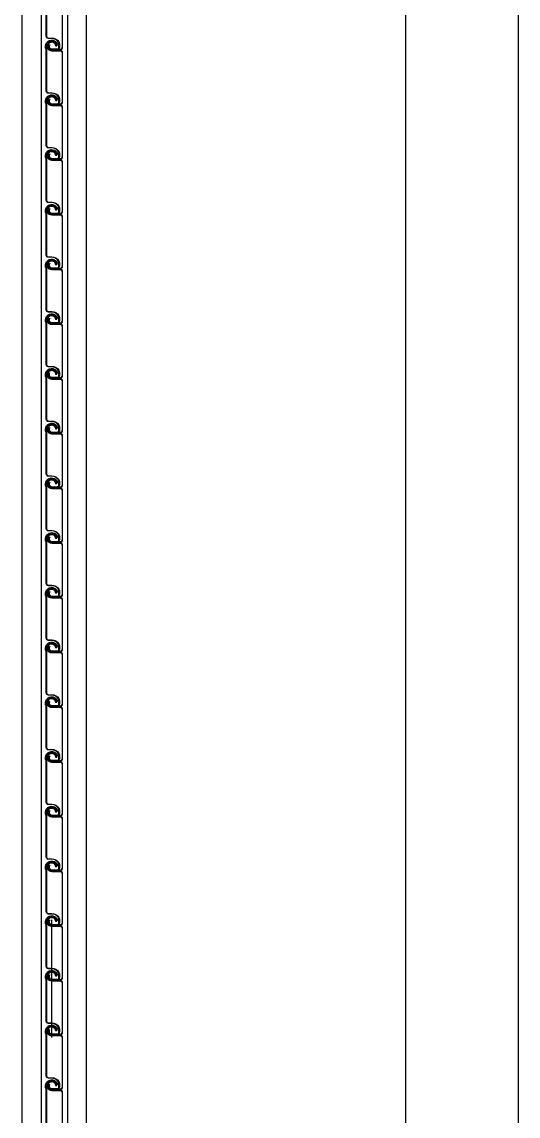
# Model space of a CAD drawing. Header units: millimetres. Extents: x 19868 to 801382, y -4805 to 85279.
# Drawn here: x 159325 to 159988, y 46485 to 47946 of the extents above; entities that cross this region are included whole.
import ezdxf

# ---------------------------------------------------------------- set-up
doc = ezdxf.new("R2010")
doc.units = ezdxf.units.MM
doc.header["$LTSCALE"] = 250
doc.layers.add('A-ELE-8', color=8, linetype='Continuous')
doc.layers.add('XX-SEC-1~4$0$A-ETC-8', color=8, linetype='Continuous')

# ---------------------------------------------------------------- blocks, each defined once
blk = doc.blocks.new('A$C148e4308')
for p, q in [((2017.6, 29.8, 0), (2017.6, -5100, 0)), ((2043.6, 32.6, 0), (2043.6, -5100, 0)), ((2078.6, 32.6, 0), (2078.6, -5100, 0)), ((2103.6, 29.8, 0), (2103.6, -5100, 0)), ((2057.5, -770.8, 0), (2057.5, -770.3, 0)), ((2057.5, -843.9, 0), (2057.5, -843.4, 0)), ((2057.5, -916.9, 0), (2057.5, -916.4, 0)), ((2057.5, -990, 0), (2057.5, -989.5, 0)), ((2057.5, -1063, 0), (2057.5, -1062.5, 0)), ((2057.5, -1136.1, 0), (2057.5, -1135.6, 0)), ((2057.5, -1209.2, 0), (2057.5, -1208.7, 0)), ((2057.5, -1282.2, 0), (2057.5, -1281.7, 0)), ((2057.5, -1355.3, 0), (2057.5, -1354.8, 0)), ((2057.5, -1428.4, 0), (2057.5, -1427.9, 0)), ((2057.5, -1501.4, 0), (2057.5, -1500.9, 0)), ((2057.5, -1574.5, 0), (2057.5, -1574, 0)), ((2057.5, -1647.5, 0), (2057.5, -1647, 0)), ((2057.5, -1720.6, 0), (2057.5, -1720.1, 0)), ((2057.5, -1793.7, 0), (2057.5, -1793.2, 0)), ((2057.5, -1866.7, 0), (2057.5, -1866.2, 0)), ((2057.5, -2088.9, 0), (2057.5, -1931.8, 0)), ((2057.5, -2159, 0), (2057.5, -2158.5, 0))]:
    blk.add_line(p, q)
at = {"elevation": 0}
for points in [[(2050.7, -708.5), (2050.7, -752, 0.414214), (2053.2, -754.5), (2057.5, -754.5, -0.251984), (2066.9, -759.6, -0.146897), (2067.7, -762.2), (2067.7, -766.7, -0.414214), (2064.6, -769.7), (2057.5, -769.7, -0.668179), (2054.7, -763), (2055.1, -763.5, 0.668179), (2057.5, -769.1), (2064.6, -769.1, 0.414214), (2067.1, -766.7), (2067.1, -762.2, 0.146897), (2066.4, -759.9, 0.251984), (2057.5, -755.1), (2053.2, -755.1, -0.414214), (2050.1, -752), (2050.1, -708.5)], [(2071.4, -708.5), (2071.4, -766.7, -0.414214), (2068.3, -769.7), (2057.5, -769.7, -2.414214), (2062.5, -764.7), (2063.1, -764.7, 2.414214), (2057.5, -770.3), (2068.3, -770.3, 0.414214), (2072, -766.7), (2072, -708.5)], [(2050.1, -781.6), (2050.1, -769.9, -1.129258), (2065.6, -763.6), (2065, -763.7, 1.140281), (2050.7, -769.8), (2050.7, -781.6)], [(2072, -781.6), (2072, -774.4, 0.414214), (2068.3, -770.8), (2057.5, -770.8, -2.414214), (2063.6, -764.7), (2064.2, -764.7, 2.414214), (2057.5, -771.4), (2068.3, -771.4, -0.414214), (2071.4, -774.4), (2071.4, -781.6)], [(2050.7, -781.6), (2050.7, -825.1, 0.414214), (2053.2, -827.6), (2057.5, -827.6, -0.251984), (2066.9, -832.6, -0.146897), (2067.7, -835.3), (2067.7, -839.7, -0.414214), (2064.6, -842.8), (2057.5, -842.8, -0.668179), (2054.7, -836.1), (2055.1, -836.5, 0.668179), (2057.5, -842.2), (2064.6, -842.2, 0.414214), (2067.1, -839.7), (2067.1, -835.3, 0.146897), (2066.4, -833, 0.251984), (2057.5, -828.2), (2053.2, -828.2, -0.414214), (2050.1, -825.1), (2050.1, -781.6)], [(2071.4, -781.6), (2071.4, -839.7, -0.414214), (2068.3, -842.8), (2057.5, -842.8, -2.414214), (2062.5, -837.7), (2063.1, -837.7, 2.414214), (2057.5, -843.4), (2068.3, -843.4, 0.414214), (2072, -839.7), (2072, -781.6)], [(2050.1, -854.6), (2050.1, -843, -1.129258), (2065.6, -836.6), (2065, -836.8, 1.140281), (2050.7, -842.8), (2050.7, -854.6)], [(2072, -854.6), (2072, -847.5, 0.414214), (2068.3, -843.9), (2057.5, -843.9, -2.414214), (2063.6, -837.7), (2064.2, -837.7, 2.414214), (2057.5, -844.4), (2068.3, -844.4, -0.414214), (2071.4, -847.5), (2071.4, -854.6)], [(2050.7, -854.6), (2050.7, -898.2, 0.414214), (2053.2, -900.6), (2057.5, -900.6, -0.251984), (2066.9, -905.7, -0.146897), (2067.7, -908.3), (2067.7, -912.8, -0.414214), (2064.6, -915.8), (2057.5, -915.8, -0.668179), (2054.7, -909.2), (2055.1, -909.6, 0.668179), (2057.5, -915.2), (2064.6, -915.2, 0.414214), (2067.1, -912.8), (2067.1, -908.3, 0.146897), (2066.4, -906, 0.251984), (2057.5, -901.2), (2053.2, -901.2, -0.414214), (2050.1, -898.2), (2050.1, -854.6)], [(2071.4, -854.6), (2071.4, -912.8, -0.414214), (2068.3, -915.8), (2057.5, -915.8, -2.414214), (2062.5, -910.8), (2063.1, -910.8, 2.414214), (2057.5, -916.4), (2068.3, -916.4, 0.414214), (2072, -912.8), (2072, -854.6)], [(2050.1, -927.7), (2050.1, -916, -1.129258), (2065.6, -909.7), (2065, -909.9, 1.140281), (2050.7, -915.9), (2050.7, -927.7)], [(2072, -927.7), (2072, -920.6, 0.414214), (2068.3, -916.9), (2057.5, -916.9, -2.414214), (2063.6, -910.8), (2064.2, -910.8, 2.414214), (2057.5, -917.5), (2068.3, -917.5, -0.414214), (2071.4, -920.6), (2071.4, -927.7)], [(2050.7, -927.7), (2050.7, -971.2, 0.414214), (2053.2, -973.7), (2057.5, -973.7, -0.251984), (2066.9, -978.8, -0.146897), (2067.7, -981.4), (2067.7, -985.8, -0.414214), (2064.6, -988.9), (2057.5, -988.9, -0.668179), (2054.7, -982.2), (2055.1, -982.6, 0.668179), (2057.5, -988.3), (2064.6, -988.3, 0.414214), (2067.1, -985.8), (2067.1, -981.4, 0.146897), (2066.4, -979.1, 0.251984), (2057.5, -974.3), (2053.2, -974.3, -0.414214), (2050.1, -971.2), (2050.1, -927.7)], [(2071.4, -927.7), (2071.4, -985.8, -0.414214), (2068.3, -988.9), (2057.5, -988.9, -2.414214), (2062.5, -983.9), (2063.1, -983.9, 2.414214), (2057.5, -989.5), (2068.3, -989.5, 0.414214), (2072, -985.8), (2072, -927.7)], [(2050.1, -1000.8), (2050.1, -989.1, -1.129258), (2065.6, -982.8), (2065, -982.9, 1.140281), (2050.7, -989), (2050.7, -1000.8)], [(2072, -1000.8), (2072, -993.6, 0.414214), (2068.3, -990), (2057.5, -990, -2.414214), (2063.6, -983.9), (2064.2, -983.9, 2.414214), (2057.5, -990.6), (2068.3, -990.6, -0.414214), (2071.4, -993.6), (2071.4, -1000.8)], [(2050.7, -1000.8), (2050.7, -1044.3, 0.414214), (2053.2, -1046.8), (2057.5, -1046.8, -0.251984), (2066.9, -1051.8, -0.146897), (2067.7, -1054.5), (2067.7, -1058.9, -0.414214), (2064.6, -1062), (2057.5, -1062, -0.668179), (2054.7, -1055.3), (2055.1, -1055.7, 0.668179), (2057.5, -1061.4), (2064.6, -1061.4, 0.414214), (2067.1, -1058.9), (2067.1, -1054.5, 0.146897), (2066.4, -1052.2, 0.251984), (2057.5, -1047.3), (2053.2, -1047.3, -0.414214), (2050.1, -1044.3), (2050.1, -1000.8)], [(2071.4, -1000.8), (2071.4, -1058.9, -0.414214), (2068.3, -1062), (2057.5, -1062, -2.414214), (2062.5, -1056.9), (2063.1, -1056.9, 2.414214), (2057.5, -1062.5), (2068.3, -1062.5, 0.414214), (2072, -1058.9), (2072, -1000.8)], [(2050.1, -1073.8), (2050.1, -1062.2, -1.129258), (2065.6, -1055.8), (2065, -1056, 1.140281), (2050.7, -1062), (2050.7, -1073.8)], [(2072, -1073.8), (2072, -1066.7, 0.414214), (2068.3, -1063), (2057.5, -1063, -2.414214), (2063.6, -1056.9), (2064.2, -1056.9, 2.414214), (2057.5, -1063.6), (2068.3, -1063.6, -0.414214), (2071.4, -1066.7), (2071.4, -1073.8)], [(2050.7, -1073.8), (2050.7, -1117.4, 0.414214), (2053.2, -1119.8), (2057.5, -1119.8, -0.251984), (2066.9, -1124.9, -0.146897), (2067.7, -1127.5), (2067.7, -1132, -0.414214), (2064.6, -1135), (2057.5, -1135, -0.668179), (2054.7, -1128.3), (2055.1, -1128.8, 0.668179), (2057.5, -1134.4), (2064.6, -1134.4, 0.414214), (2067.1, -1132), (2067.1, -1127.5, 0.146897), (2066.4, -1125.2, 0.251984), (2057.5, -1120.4), (2053.2, -1120.4, -0.414214), (2050.1, -1117.4), (2050.1, -1073.8)], [(2071.4, -1073.8), (2071.4, -1132, -0.414214), (2068.3, -1135), (2057.5, -1135, -2.414214), (2062.5, -1130), (2063.1, -1130, 2.414214), (2057.5, -1135.6), (2068.3, -1135.6, 0.414214), (2072, -1132), (2072, -1073.8)], [(2050.1, -1146.9), (2050.1, -1135.2, -1.129258), (2065.6, -1128.9), (2065, -1129, 1.140281), (2050.7, -1135.1), (2050.7, -1146.9)], [(2072, -1146.9), (2072, -1139.7, 0.414214), (2068.3, -1136.1), (2057.5, -1136.1, -2.414214), (2063.6, -1130), (2064.2, -1130, 2.414214), (2057.5, -1136.7), (2068.3, -1136.7, -0.414214), (2071.4, -1139.7), (2071.4, -1146.9)], [(2050.7, -1146.9), (2050.7, -1190.4, 0.414214), (2053.2, -1192.9), (2057.5, -1192.9, -0.251984), (2066.9, -1198, -0.146897), (2067.7, -1200.6), (2067.7, -1205, -0.414214), (2064.6, -1208.1), (2057.5, -1208.1, -0.668179), (2054.7, -1201.4), (2055.1, -1201.8, 0.668179), (2057.5, -1207.5), (2064.6, -1207.5, 0.414214), (2067.1, -1205), (2067.1, -1200.6, 0.146897), (2066.4, -1198.3, 0.251984), (2057.5, -1193.5), (2053.2, -1193.5, -0.414214), (2050.1, -1190.4), (2050.1, -1146.9)], [(2071.4, -1146.9), (2071.4, -1205, -0.414214), (2068.3, -1208.1), (2057.5, -1208.1, -2.414214), (2062.5, -1203.1), (2063.1, -1203.1, 2.414214), (2057.5, -1208.7), (2068.3, -1208.7, 0.414214), (2072, -1205), (2072, -1146.9)], [(2050.1, -1220), (2050.1, -1208.3, -1.129258), (2065.6, -1202), (2065, -1202.1, 1.140281), (2050.7, -1208.1), (2050.7, -1220)], [(2072, -1220), (2072, -1212.8, 0.414214), (2068.3, -1209.2), (2057.5, -1209.2, -2.414214), (2063.6, -1203.1), (2064.2, -1203.1, 2.414214), (2057.5, -1209.8), (2068.3, -1209.8, -0.414214), (2071.4, -1212.8), (2071.4, -1220)], [(2050.7, -1220), (2050.7, -1263.5, 0.414214), (2053.2, -1265.9), (2057.5, -1265.9, -0.251984), (2066.9, -1271, -0.146897), (2067.7, -1273.7), (2067.7, -1278.1, -0.414214), (2064.6, -1281.1), (2057.5, -1281.1, -0.668179), (2054.7, -1274.5), (2055.1, -1274.9, 0.668179), (2057.5, -1280.6), (2064.6, -1280.6, 0.414214), (2067.1, -1278.1), (2067.1, -1273.7, 0.146897), (2066.4, -1271.3, 0.251984), (2057.5, -1266.5), (2053.2, -1266.5, -0.414214), (2050.1, -1263.5), (2050.1, -1220)], [(2071.4, -1220), (2071.4, -1278.1, -0.414214), (2068.3, -1281.1), (2057.5, -1281.1, -2.414214), (2062.5, -1276.1), (2063.1, -1276.1, 2.414214), (2057.5, -1281.7), (2068.3, -1281.7, 0.414214), (2072, -1278.1), (2072, -1220)], [(2050.1, -1293), (2050.1, -1281.4, -1.129258), (2065.6, -1275), (2065, -1275.2, 1.140281), (2050.7, -1281.2), (2050.7, -1293)], [(2072, -1293), (2072, -1285.9, 0.414214), (2068.3, -1282.2), (2057.5, -1282.2, -2.414214), (2063.6, -1276.1), (2064.2, -1276.1, 2.414214), (2057.5, -1282.8), (2068.3, -1282.8, -0.414214), (2071.4, -1285.9), (2071.4, -1293)], [(2050.7, -1293), (2050.7, -1336.5, 0.414214), (2053.2, -1339), (2057.5, -1339, -0.251984), (2066.9, -1344.1, -0.146897), (2067.7, -1346.7), (2067.7, -1351.2, -0.414214), (2064.6, -1354.2), (2057.5, -1354.2, -0.668179), (2054.7, -1347.5), (2055.1, -1348, 0.668179), (2057.5, -1353.6), (2064.6, -1353.6, 0.414214), (2067.1, -1351.2), (2067.1, -1346.7, 0.146897), (2066.4, -1344.4, 0.251984), (2057.5, -1339.6), (2053.2, -1339.6, -0.414214), (2050.1, -1336.5), (2050.1, -1293)], [(2071.4, -1293), (2071.4, -1351.2, -0.414214), (2068.3, -1354.2), (2057.5, -1354.2, -2.414214), (2062.5, -1349.2), (2063.1, -1349.2, 2.414214), (2057.5, -1354.8), (2068.3, -1354.8, 0.414214), (2072, -1351.2), (2072, -1293)], [(2050.1, -1366.1), (2050.1, -1354.4, -1.129258), (2065.6, -1348.1), (2065, -1348.2, 1.140281), (2050.7, -1354.3), (2050.7, -1366.1)], [(2072, -1366.1), (2072, -1358.9, 0.414214), (2068.3, -1355.3), (2057.5, -1355.3, -2.414214), (2063.6, -1349.2), (2064.2, -1349.2, 2.414214), (2057.5, -1355.9), (2068.3, -1355.9, -0.414214), (2071.4, -1358.9), (2071.4, -1366.1)], [(2050.7, -1366.1), (2050.7, -1409.6, 0.414214), (2053.2, -1412.1), (2057.5, -1412.1, -0.251984), (2066.9, -1417.1, -0.146897), (2067.7, -1419.8), (2067.7, -1424.2, -0.414214), (2064.6, -1427.3), (2057.5, -1427.3, -0.668179), (2054.7, -1420.6), (2055.1, -1421, 0.668179), (2057.5, -1426.7), (2064.6, -1426.7, 0.414214), (2067.1, -1424.2), (2067.1, -1419.8, 0.146897), (2066.4, -1417.5, 0.251984), (2057.5, -1412.7), (2053.2, -1412.7, -0.414214), (2050.1, -1409.6), (2050.1, -1366.1)], [(2071.4, -1366.1), (2071.4, -1424.2, -0.414214), (2068.3, -1427.3), (2057.5, -1427.3, -2.414214), (2062.5, -1422.2), (2063.1, -1422.2, 2.414214), (2057.5, -1427.9), (2068.3, -1427.9, 0.414214), (2072, -1424.2), (2072, -1366.1)], [(2050.1, -1439.1), (2050.1, -1427.5, -1.129258), (2065.6, -1421.1), (2065, -1421.3, 1.140281), (2050.7, -1427.3), (2050.7, -1439.1)], [(2072, -1439.1), (2072, -1432, 0.414214), (2068.3, -1428.4), (2057.5, -1428.4, -2.414214), (2063.6, -1422.2), (2064.2, -1422.2, 2.414214), (2057.5, -1428.9), (2068.3, -1428.9, -0.414214), (2071.4, -1432), (2071.4, -1439.1)], [(2050.7, -1439.1), (2050.7, -1482.7, 0.414214), (2053.2, -1485.1), (2057.5, -1485.1, -0.251984), (2066.9, -1490.2, -0.146897), (2067.7, -1492.8), (2067.7, -1497.3, -0.414214), (2064.6, -1500.3), (2057.5, -1500.3, -0.668179), (2054.7, -1493.7), (2055.1, -1494.1, 0.668179), (2057.5, -1499.7), (2064.6, -1499.7, 0.414214), (2067.1, -1497.3), (2067.1, -1492.8, 0.146897), (2066.4, -1490.5, 0.251984), (2057.5, -1485.7), (2053.2, -1485.7, -0.414214), (2050.1, -1482.7), (2050.1, -1439.1)], [(2071.4, -1439.1), (2071.4, -1497.3, -0.414214), (2068.3, -1500.3), (2057.5, -1500.3, -2.414214), (2062.5, -1495.3), (2063.1, -1495.3, 2.414214), (2057.5, -1500.9), (2068.3, -1500.9, 0.414214), (2072, -1497.3), (2072, -1439.1)], [(2050.1, -1512.2), (2050.1, -1500.5, -1.129258), (2065.6, -1494.2), (2065, -1494.4, 1.140281), (2050.7, -1500.4), (2050.7, -1512.2)], [(2072, -1512.2), (2072, -1505.1, 0.414214), (2068.3, -1501.4), (2057.5, -1501.4, -2.414214), (2063.6, -1495.3), (2064.2, -1495.3, 2.414214), (2057.5, -1502), (2068.3, -1502, -0.414214), (2071.4, -1505.1), (2071.4, -1512.2)], [(2050.7, -1512.2), (2050.7, -1555.7, 0.414214), (2053.2, -1558.2), (2057.5, -1558.2, -0.251984), (2066.9, -1563.3, -0.146897), (2067.7, -1565.9), (2067.7, -1570.3, -0.414214), (2064.6, -1573.4), (2057.5, -1573.4, -0.668179), (2054.7, -1566.7), (2055.1, -1567.1, 0.668179), (2057.5, -1572.8), (2064.6, -1572.8, 0.414214), (2067.1, -1570.3), (2067.1, -1565.9, 0.146897), (2066.4, -1563.6, 0.251984), (2057.5, -1558.8), (2053.2, -1558.8, -0.414214), (2050.1, -1555.7), (2050.1, -1512.2)], [(2071.4, -1512.2), (2071.4, -1570.3, -0.414214), (2068.3, -1573.4), (2057.5, -1573.4, -2.414214), (2062.5, -1568.4), (2063.1, -1568.4, 2.414214), (2057.5, -1574), (2068.3, -1574, 0.414214), (2072, -1570.3), (2072, -1512.2)], [(2050.1, -1585.3), (2050.1, -1573.6, -1.129258), (2065.6, -1567.3), (2065, -1567.4, 1.140281), (2050.7, -1573.5), (2050.7, -1585.3)], [(2072, -1585.3), (2072, -1578.1, 0.414214), (2068.3, -1574.5), (2057.5, -1574.5, -2.414214), (2063.6, -1568.4), (2064.2, -1568.4, 2.414214), (2057.5, -1575.1), (2068.3, -1575.1, -0.414214), (2071.4, -1578.1), (2071.4, -1585.3)], [(2050.7, -1585.3), (2050.7, -1628.8, 0.414214), (2053.2, -1631.3), (2057.5, -1631.3, -0.251984), (2066.9, -1636.3, -0.146897), (2067.7, -1639), (2067.7, -1643.4, -0.414214), (2064.6, -1646.5), (2057.5, -1646.5, -0.668179), (2054.7, -1639.8), (2055.1, -1640.2, 0.668179), (2057.5, -1645.9), (2064.6, -1645.9, 0.414214), (2067.1, -1643.4), (2067.1, -1639, 0.146897), (2066.4, -1636.7, 0.251984), (2057.5, -1631.8), (2053.2, -1631.8, -0.414214), (2050.1, -1628.8), (2050.1, -1585.3)], [(2071.4, -1585.3), (2071.4, -1643.4, -0.414214), (2068.3, -1646.5), (2057.5, -1646.5, -2.414214), (2062.5, -1641.4), (2063.1, -1641.4, 2.414214), (2057.5, -1647), (2068.3, -1647, 0.414214), (2072, -1643.4), (2072, -1585.3)], [(2050.1, -1658.3), (2050.1, -1646.7, -1.129258), (2065.6, -1640.3), (2065, -1640.5, 1.140281), (2050.7, -1646.5), (2050.7, -1658.3)], [(2072, -1658.3), (2072, -1651.2, 0.414214), (2068.3, -1647.5), (2057.5, -1647.5, -2.414214), (2063.6, -1641.4), (2064.2, -1641.4, 2.414214), (2057.5, -1648.1), (2068.3, -1648.1, -0.414214), (2071.4, -1651.2), (2071.4, -1658.3)], [(2050.7, -1658.3), (2050.7, -1701.9, 0.414214), (2053.2, -1704.3), (2057.5, -1704.3, -0.251984), (2066.9, -1709.4, -0.146897), (2067.7, -1712), (2067.7, -1716.5, -0.414214), (2064.6, -1719.5), (2057.5, -1719.5, -0.668179), (2054.7, -1712.8), (2055.1, -1713.3, 0.668179), (2057.5, -1718.9), (2064.6, -1718.9, 0.414214), (2067.1, -1716.5), (2067.1, -1712, 0.146897), (2066.4, -1709.7, 0.251984), (2057.5, -1704.9), (2053.2, -1704.9, -0.414214), (2050.1, -1701.9), (2050.1, -1658.3)], [(2071.4, -1658.3), (2071.4, -1716.5, -0.414214), (2068.3, -1719.5), (2057.5, -1719.5, -2.414214), (2062.5, -1714.5), (2063.1, -1714.5, 2.414214), (2057.5, -1720.1), (2068.3, -1720.1, 0.414214), (2072, -1716.5), (2072, -1658.3)], [(2050.1, -1731.4), (2050.1, -1719.7, -1.129258), (2065.6, -1713.4), (2065, -1713.5, 1.140281), (2050.7, -1719.6), (2050.7, -1731.4)], [(2072, -1731.4), (2072, -1724.2, 0.414214), (2068.3, -1720.6), (2057.5, -1720.6, -2.414214), (2063.6, -1714.5), (2064.2, -1714.5, 2.414214), (2057.5, -1721.2), (2068.3, -1721.2, -0.414214), (2071.4, -1724.2), (2071.4, -1731.4)], [(2050.7, -1731.4), (2050.7, -1774.9, 0.414214), (2053.2, -1777.4), (2057.5, -1777.4, -0.251984), (2066.9, -1782.5, -0.146897), (2067.7, -1785.1), (2067.7, -1789.5, -0.414214), (2064.6, -1792.6), (2057.5, -1792.6, -0.668179), (2054.7, -1785.9), (2055.1, -1786.3, 0.668179), (2057.5, -1792), (2064.6, -1792, 0.414214), (2067.1, -1789.5), (2067.1, -1785.1, 0.146897), (2066.4, -1782.8, 0.251984), (2057.5, -1778), (2053.2, -1778, -0.414214), (2050.1, -1774.9), (2050.1, -1731.4)], [(2071.4, -1731.4), (2071.4, -1789.5, -0.414214), (2068.3, -1792.6), (2057.5, -1792.6, -2.414214), (2062.5, -1787.6), (2063.1, -1787.6, 2.414214), (2057.5, -1793.2), (2068.3, -1793.2, 0.414214), (2072, -1789.5), (2072, -1731.4)], [(2050.1, -1804.5), (2050.1, -1792.8, -1.129258), (2065.6, -1786.5), (2065, -1786.6, 1.140281), (2050.7, -1792.6), (2050.7, -1804.5)], [(2072, -1804.5), (2072, -1797.3, 0.414214), (2068.3, -1793.7), (2057.5, -1793.7, -2.414214), (2063.6, -1787.6), (2064.2, -1787.6, 2.414214), (2057.5, -1794.3), (2068.3, -1794.3, -0.414214), (2071.4, -1797.3), (2071.4, -1804.5)], [(2050.7, -1804.5), (2050.7, -1848, 0.414214), (2053.2, -1850.4), (2057.5, -1850.4, -0.251984), (2066.9, -1855.5, -0.146897), (2067.7, -1858.2), (2067.7, -1862.6, -0.414214), (2064.6, -1865.6), (2057.5, -1865.6, -0.668179), (2054.7, -1859), (2055.1, -1859.4, 0.668179), (2057.5, -1865.1), (2064.6, -1865.1, 0.414214), (2067.1, -1862.6), (2067.1, -1858.2, 0.146897), (2066.4, -1855.8, 0.251984), (2057.5, -1851), (2053.2, -1851, -0.414214), (2050.1, -1848), (2050.1, -1804.5)], [(2071.4, -1804.5), (2071.4, -1862.6, -0.414214), (2068.3, -1865.6), (2057.5, -1865.6, -2.414214), (2062.5, -1860.6), (2063.1, -1860.6, 2.414214), (2057.5, -1866.2), (2068.3, -1866.2, 0.414214), (2072, -1862.6), (2072, -1804.5)], [(2050.1, -1877.5), (2050.1, -1865.9, -1.129258), (2065.6, -1859.5), (2065, -1859.7, 1.140281), (2050.7, -1865.7), (2050.7, -1877.5)], [(2072, -1877.5), (2072, -1870.4, 0.414214), (2068.3, -1866.7), (2057.5, -1866.7, -2.414214), (2063.6, -1860.6), (2064.2, -1860.6, 2.414214), (2057.5, -1867.3), (2068.3, -1867.3, -0.414214), (2071.4, -1870.4), (2071.4, -1877.5)], [(2050.7, -1877.5), (2050.7, -1921, 0.414214), (2053.2, -1923.5), (2057.5, -1923.5, -0.251984), (2066.9, -1928.6, -0.146897), (2067.7, -1931.2), (2067.7, -1935.7, -0.414214), (2064.6, -1938.7), (2057.5, -1938.7, -0.668179), (2054.7, -1932), (2055.1, -1932.5, 0.668179), (2057.5, -1938.1), (2064.6, -1938.1, 0.414214), (2067.1, -1935.7), (2067.1, -1931.2, 0.146897), (2066.4, -1928.9, 0.251984), (2057.5, -1924.1), (2053.2, -1924.1, -0.414214), (2050.1, -1921), (2050.1, -1877.5)], [(2071.4, -1877.5), (2071.4, -1935.7, -0.414214), (2068.3, -1938.7), (2057.5, -1938.7, -2.414214), (2062.5, -1933.7), (2063.1, -1933.7, 2.414214), (2057.5, -1939.3), (2068.3, -1939.3, 0.414214), (2072, -1935.7), (2072, -1877.5)], [(2050.1, -1950.6), (2050.1, -1938.9, -1.129258), (2065.6, -1932.6), (2065, -1932.7, 1.140281), (2050.7, -1938.8), (2050.7, -1950.6)], [(2072, -1950.6), (2072, -1943.4, 0.414214), (2068.3, -1939.8), (2057.5, -1939.8, -2.414214), (2063.6, -1933.7), (2064.2, -1933.7, 2.414214), (2057.5, -1940.4), (2068.3, -1940.4, -0.414214), (2071.4, -1943.4), (2071.4, -1950.6)], [(2050.7, -1950.6), (2050.7, -1994.1, 0.414214), (2053.2, -1996.6), (2057.5, -1996.6, -0.251984), (2066.9, -2001.6, -0.146897), (2067.7, -2004.3), (2067.7, -2008.7, -0.414214), (2064.6, -2011.8), (2057.5, -2011.8, -0.668179), (2054.7, -2005.1), (2055.1, -2005.5, 0.668179), (2057.5, -2011.2), (2064.6, -2011.2, 0.414214), (2067.1, -2008.7), (2067.1, -2004.3, 0.146897), (2066.4, -2002, 0.251984), (2057.5, -1997.2), (2053.2, -1997.2, -0.414214), (2050.1, -1994.1), (2050.1, -1950.6)], [(2071.4, -1950.6), (2071.4, -2008.7, -0.414214), (2068.3, -2011.8), (2057.5, -2011.8, -2.414214), (2062.5, -2006.7), (2063.1, -2006.7, 2.414214), (2057.5, -2012.4), (2068.3, -2012.4, 0.414214), (2072, -2008.7), (2072, -1950.6)], [(2050.1, -2023.6), (2050.1, -2012, -1.129258), (2065.6, -2005.6), (2065, -2005.8, 1.140281), (2050.7, -2011.8), (2050.7, -2023.6)], [(2072, -2023.6), (2072, -2016.5, 0.414214), (2068.3, -2012.9), (2057.5, -2012.9, -2.414214), (2063.6, -2006.7), (2064.2, -2006.7, 2.414214), (2057.5, -2013.4), (2068.3, -2013.4, -0.414214), (2071.4, -2016.5), (2071.4, -2023.6)], [(2050.7, -2023.6), (2050.7, -2067.2, 0.414214), (2053.2, -2069.6), (2057.5, -2069.6, -0.251984), (2066.9, -2074.7, -0.146897), (2067.7, -2077.3), (2067.7, -2081.8, -0.414214), (2064.6, -2084.8), (2057.5, -2084.8, -0.668179), (2054.7, -2078.2), (2055.1, -2078.6, 0.668179), (2057.5, -2084.2), (2064.6, -2084.2, 0.414214), (2067.1, -2081.8), (2067.1, -2077.3, 0.146897), (2066.4, -2075, 0.251984), (2057.5, -2070.2), (2053.2, -2070.2, -0.414214), (2050.1, -2067.2), (2050.1, -2023.6)], [(2071.4, -2023.6), (2071.4, -2081.8, -0.414214), (2068.3, -2084.8), (2057.5, -2084.8, -2.414214), (2062.5, -2079.8), (2063.1, -2079.8, 2.414214), (2057.5, -2085.4), (2068.3, -2085.4, 0.414214), (2072, -2081.8), (2072, -2023.6)], [(2050.1, -2096.7), (2050.1, -2085, -1.129258), (2065.6, -2078.7), (2065, -2078.9, 1.140281), (2050.7, -2084.9), (2050.7, -2096.7)], [(2072, -2096.7), (2072, -2089.6, 0.414214), (2068.3, -2085.9), (2057.5, -2085.9, -2.414214), (2063.6, -2079.8), (2064.2, -2079.8, 2.414214), (2057.5, -2086.5), (2068.3, -2086.5, -0.414214), (2071.4, -2089.6), (2071.4, -2096.7)], [(2050.7, -2096.7), (2050.7, -2140.2, 0.414214), (2053.2, -2142.7), (2057.5, -2142.7, -0.251984), (2066.9, -2147.8, -0.146897), (2067.7, -2150.4), (2067.7, -2154.8, -0.414214), (2064.6, -2157.9), (2057.5, -2157.9, -0.668179), (2054.7, -2151.2), (2055.1, -2151.6, 0.668179), (2057.5, -2157.3), (2064.6, -2157.3, 0.414214), (2067.1, -2154.8), (2067.1, -2150.4, 0.146897), (2066.4, -2148.1, 0.251984), (2057.5, -2143.3), (2053.2, -2143.3, -0.414214), (2050.1, -2140.2), (2050.1, -2096.7)], [(2071.4, -2096.7), (2071.4, -2154.8, -0.414214), (2068.3, -2157.9), (2057.5, -2157.9, -2.414214), (2062.5, -2152.9), (2063.1, -2152.9, 2.414214), (2057.5, -2158.5), (2068.3, -2158.5, 0.414214), (2072, -2154.8), (2072, -2096.7)], [(2050.1, -2169.8), (2050.1, -2158.1, -1.129258), (2065.6, -2151.8), (2065, -2151.9, 1.140281), (2050.7, -2158), (2050.7, -2169.8)], [(2072, -2169.8), (2072, -2162.6, 0.414214), (2068.3, -2159), (2057.5, -2159, -2.414214), (2063.6, -2152.9), (2064.2, -2152.9, 2.414214), (2057.5, -2159.6), (2068.3, -2159.6, -0.414214), (2071.4, -2162.6), (2071.4, -2169.8)], [(2050.7, -2169.8), (2050.7, -2213.3, 0.414214), (2053.2, -2215.8), (2057.5, -2215.8, -0.251984), (2066.9, -2220.8, -0.146897), (2067.7, -2223.5), (2067.7, -2227.9, -0.414214), (2064.6, -2231), (2057.5, -2231, -0.668179), (2054.7, -2224.3), (2055.1, -2224.7, 0.668179), (2057.5, -2230.4), (2064.6, -2230.4, 0.414214), (2067.1, -2227.9), (2067.1, -2223.5, 0.146897), (2066.4, -2221.2, 0.251984), (2057.5, -2216.3), (2053.2, -2216.3, -0.414214), (2050.1, -2213.3), (2050.1, -2169.8)], [(2071.4, -2169.8), (2071.4, -2227.9, -0.414214), (2068.3, -2231), (2057.5, -2231, -2.414214), (2062.5, -2225.9), (2063.1, -2225.9, 2.414214), (2057.5, -2231.5), (2068.3, -2231.5, 0.414214), (2072, -2227.9), (2072, -2169.8)]]:
    blk.add_lwpolyline(points, format="xyb", dxfattribs=at)

msp = doc.modelspace()

# ---------------------------------------------------------------- linework, layer by layer
at = {"layer": 'A-ELE-8'}
msp.add_lwpolyline([(159988.2, 48698.9), (159988.2, 43693.9), (159838.2, 43693.9), (159838.2, 48698.9)], dxfattribs=at)

# ---------------------------------------------------------------- block references
at = {"layer": 'XX-SEC-1~4$0$A-ETC-8'}
msp.add_blockref('A$C148e4308', (157307.6, 48679.4, 0), dxfattribs=at)

doc.saveas('drawing.dxf')
